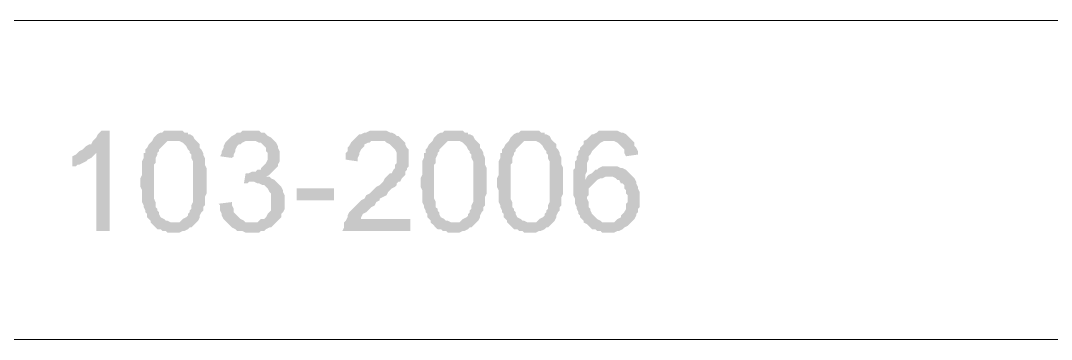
# Model space of a CAD drawing. Header units: millimetres. Extents: x -383313 to -161684, y -117025 to 99224.
# Drawn here: x -369246 to -366677, y -33678 to -32883 of the extents above; entities that cross this region are included whole.
import ezdxf

# ---------------------------------------------------------------- set-up
doc = ezdxf.new("R2010")
doc.units = ezdxf.units.MM
doc.header["$MEASUREMENT"] = 0
doc.layers.add('PDF_Geometry', color=7, linetype='Continuous')
doc.layers.add('PDF_Solid Fills', color=7, linetype='Continuous')

# ---------------------------------------------------------------- blocks, each defined once
blk = doc.blocks.new('A$Cf5759c35')
at = {"layer": 'PDF_Solid Fills'}
for points in [[(-10562.2, -14892.9), (-10583.3, -14892.9), (-10587.6, -14897.1), (-10591.8, -14901.3), (-10596, -14909.8), (-10600.3, -14914), (-10604.5, -14918.3), (-10608.7, -14926.7), (-10613, -14926.7), (-10621.4, -14931), (-10625.7, -14935.2), (-10629.9, -14939.4), (-10638.4, -14943.7), (-10596, -14947.9), (-10596, -15142.6), (-10562.2, -15142.6)], [(-10401.3, -14892.9), (-10401.3, -14892.9), (-10426.7, -14892.9), (-10430.9, -14897.1), (-10435.2, -14897.1), (-10443.6, -14901.3), (-10447.9, -14905.6), (-10447.9, -14905.6), (-10452.1, -14909.8), (-10456.3, -14918.3), (-10401.3, -14918.3), (-10401.3, -14918.3), (-10392.8, -14918.3), (-10388.6, -14918.3), (-10380.1, -14922.5), (-10375.9, -14926.7), (-10371.7, -14931), (-10367.4, -14939.4), (-10367.4, -14939.4), (-10363.2, -14943.7), (-10363.2, -14947.9), (-10359, -14952.1), (-10359, -14956.4), (-10359, -14960.6), (-10354.7, -14969.1), (-10354.7, -14977.5), (-10354.7, -14981.8), (-10354.7, -14990.2), (-10354.7, -14998.7), (-10354.7, -15011.4), (-10354.7, -15019.9), (-10354.7, -15019.9), (-10354.7, -15032.6), (-10354.7, -15041), (-10354.7, -15049.5), (-10354.7, -15058), (-10354.7, -15062.2), (-10354.7, -15070.7), (-10359, -15079.1), (-10359, -15083.4), (-10359, -15087.6), (-10363.2, -15091.8), (-10363.2, -15096.1), (-10367.4, -15100.3), (-10367.4, -15104.5), (-10371.7, -15108.8), (-10380.1, -15113), (-10384.4, -15117.2), (-10388.6, -15121.5), (-10397.1, -15121.5), (-10401.3, -15121.5), (-10456.3, -15125.7), (-10452.1, -15129.9), (-10447.9, -15134.2), (-10443.6, -15138.4), (-10435.2, -15138.4), (-10430.9, -15142.6), (-10422.5, -15142.6), (-10418.2, -15146.9), (-10409.8, -15146.9), (-10401.3, -15146.9), (-10401.3, -15146.9), (-10392.8, -15146.9), (-10388.6, -15146.9), (-10380.1, -15142.6), (-10375.9, -15142.6), (-10367.4, -15138.4), (-10363.2, -15134.2), (-10359, -15134.2), (-10354.7, -15129.9), (-10350.5, -15125.7), (-10346.3, -15121.5), (-10342, -15117.2), (-10337.8, -15108.8), (-10337.8, -15104.5), (-10333.6, -15096.1), (-10329.3, -15091.8), (-10329.3, -15087.6), (-10329.3, -15083.4), (-10325.1, -15079.1), (-10325.1, -15070.7), (-10325.1, -15066.4), (-10325.1, -15058), (-10320.9, -15049.5), (-10320.9, -15045.3), (-10320.9, -15036.8), (-10320.9, -15028.3), (-10320.9, -15019.9), (-10320.9, -15015.6), (-10320.9, -15007.2), (-10320.9, -14998.7), (-10320.9, -14990.2), (-10320.9, -14986), (-10325.1, -14977.5), (-10325.1, -14973.3), (-10325.1, -14964.8), (-10325.1, -14960.6), (-10329.3, -14952.1), (-10329.3, -14947.9), (-10333.6, -14939.4), (-10337.8, -14935.2), (-10337.8, -14926.7), (-10342, -14922.5), (-10342, -14922.5), (-10346.3, -14918.3), (-10350.5, -14914), (-10354.7, -14905.6), (-10363.2, -14901.3), (-10367.4, -14901.3), (-10367.4, -14897.1), (-10375.9, -14897.1), (-10380.1, -14892.9), (-10388.6, -14892.9), (-10397.1, -14892.9)], [(-10210.8, -14892.9), (-10232, -14892.9), (-10236.2, -14897.1), (-10244.7, -14897.1), (-10248.9, -14901.3), (-10257.4, -14905.6), (-10261.6, -14909.8), (-10261.6, -14909.8), (-10265.8, -14914), (-10210.8, -14918.3), (-10206.6, -14918.3), (-10198.1, -14918.3), (-10189.6, -14922.5), (-10185.4, -14922.5), (-10181.2, -14926.7), (-10176.9, -14931), (-10172.7, -14935.2), (-10172.7, -14943.7), (-10168.5, -14947.9), (-10168.5, -14956.4), (-10168.5, -14960.6), (-10168.5, -14964.8), (-10172.7, -14973.3), (-10176.9, -14977.5), (-10181.2, -14981.8), (-10185.4, -14986), (-10185.4, -14990.2), (-10193.9, -14990.2), (-10198.1, -14994.5), (-10206.6, -14994.5), (-10215, -14998.7), (-10219.3, -14998.7), (-10160, -14998.7), (-10155.8, -14994.5), (-10151.5, -14990.2), (-10147.3, -14986), (-10143.1, -14981.8), (-10143.1, -14977.5), (-10138.8, -14969.1), (-10138.8, -14964.8), (-10138.8, -14956.4), (-10138.8, -14952.1), (-10138.8, -14943.7), (-10143.1, -14935.2), (-10143.1, -14931), (-10147.3, -14922.5), (-10147.3, -14922.5), (-10151.5, -14918.3), (-10155.8, -14914), (-10160, -14909.8), (-10168.5, -14905.6), (-10172.7, -14901.3), (-10176.9, -14897.1), (-10185.4, -14897.1), (-10189.6, -14892.9), (-10198.1, -14892.9), (-10202.3, -14892.9)], [(-9893.3, -14892.9), (-9914.5, -14892.9), (-9922.9, -14897.1), (-9927.2, -14897.1), (-9935.6, -14901.3), (-9939.9, -14901.3), (-9944.1, -14905.6), (-9948.3, -14909.8), (-9952.6, -14914), (-9956.8, -14918.3), (-9961, -14922.5), (-9965.3, -14931), (-9969.5, -14935.2), (-9969.5, -14943.7), (-9973.7, -14947.9), (-9973.7, -14956.4), (-9973.7, -14964.8), (-9944.1, -14969.1), (-9944.1, -14960.6), (-9939.9, -14952.1), (-9939.9, -14947.9), (-9935.6, -14939.4), (-9931.4, -14935.2), (-9927.2, -14931), (-9927.2, -14926.7), (-9918.7, -14922.5), (-9914.5, -14922.5), (-9910.2, -14918.3), (-9901.8, -14918.3), (-9893.3, -14918.3), (-9829.8, -14918.3), (-9838.3, -14909.8), (-9838.3, -14909.8), (-9842.5, -14905.6), (-9846.7, -14905.6), (-9851, -14901.3), (-9859.4, -14897.1), (-9863.7, -14897.1), (-9872.1, -14892.9), (-9876.4, -14892.9), (-9884.8, -14892.9)], [(-9702.8, -14892.9), (-9702.8, -14892.9), (-9728.2, -14892.9), (-9732.4, -14897.1), (-9736.7, -14897.1), (-9745.1, -14901.3), (-9749.4, -14905.6), (-9749.4, -14905.6), (-9753.6, -14909.8), (-9757.8, -14918.3), (-9702.8, -14918.3), (-9702.8, -14918.3), (-9694.3, -14918.3), (-9690.1, -14918.3), (-9681.6, -14922.5), (-9677.4, -14926.7), (-9673.2, -14931), (-9668.9, -14939.4), (-9668.9, -14939.4), (-9664.7, -14943.7), (-9664.7, -14947.9), (-9660.5, -14952.1), (-9660.5, -14956.4), (-9660.5, -14960.6), (-9656.2, -14969.1), (-9656.2, -14977.5), (-9656.2, -14981.8), (-9656.2, -14990.2), (-9656.2, -14998.7), (-9656.2, -15011.4), (-9656.2, -15019.9), (-9656.2, -15019.9), (-9656.2, -15032.6), (-9656.2, -15041), (-9656.2, -15049.5), (-9656.2, -15058), (-9656.2, -15062.2), (-9656.2, -15070.7), (-9660.5, -15079.1), (-9660.5, -15083.4), (-9660.5, -15087.6), (-9664.7, -15091.8), (-9664.7, -15096.1), (-9668.9, -15100.3), (-9668.9, -15104.5), (-9673.2, -15108.8), (-9681.6, -15113), (-9685.9, -15117.2), (-9690.1, -15121.5), (-9698.6, -15121.5), (-9702.8, -15121.5), (-9757.8, -15125.7), (-9753.6, -15129.9), (-9749.4, -15134.2), (-9745.1, -15138.4), (-9736.7, -15138.4), (-9732.4, -15142.6), (-9724, -15142.6), (-9719.7, -15146.9), (-9711.3, -15146.9), (-9702.8, -15146.9), (-9702.8, -15146.9), (-9694.3, -15146.9), (-9690.1, -15146.9), (-9681.6, -15142.6), (-9677.4, -15142.6), (-9668.9, -15138.4), (-9664.7, -15134.2), (-9660.5, -15134.2), (-9656.2, -15129.9), (-9652, -15125.7), (-9647.8, -15121.5), (-9643.5, -15117.2), (-9639.3, -15108.8), (-9639.3, -15104.5), (-9635.1, -15096.1), (-9630.8, -15091.8), (-9630.8, -15087.6), (-9630.8, -15083.4), (-9626.6, -15079.1), (-9626.6, -15070.7), (-9626.6, -15066.4), (-9626.6, -15058), (-9622.4, -15049.5), (-9622.4, -15045.3), (-9622.4, -15036.8), (-9622.4, -15028.3), (-9622.4, -15019.9), (-9622.4, -15015.6), (-9622.4, -15007.2), (-9622.4, -14998.7), (-9622.4, -14990.2), (-9622.4, -14986), (-9626.6, -14977.5), (-9626.6, -14973.3), (-9626.6, -14964.8), (-9626.6, -14960.6), (-9630.8, -14952.1), (-9630.8, -14947.9), (-9635.1, -14939.4), (-9639.3, -14935.2), (-9639.3, -14926.7), (-9643.5, -14922.5), (-9643.5, -14922.5), (-9647.8, -14918.3), (-9652, -14914), (-9656.2, -14905.6), (-9664.7, -14901.3), (-9668.9, -14901.3), (-9668.9, -14897.1), (-9677.4, -14897.1), (-9681.6, -14892.9), (-9690.1, -14892.9), (-9698.6, -14892.9)], [(-9512.3, -14892.9), (-9512.3, -14892.9), (-9537.7, -14892.9), (-9541.9, -14897.1), (-9546.2, -14897.1), (-9554.6, -14901.3), (-9558.9, -14905.6), (-9558.9, -14905.6), (-9563.1, -14909.8), (-9567.3, -14918.3), (-9512.3, -14918.3), (-9512.3, -14918.3), (-9503.8, -14918.3), (-9499.6, -14918.3), (-9491.1, -14922.5), (-9486.9, -14926.7), (-9482.7, -14931), (-9478.4, -14939.4), (-9478.4, -14939.4), (-9474.2, -14943.7), (-9474.2, -14947.9), (-9470, -14952.1), (-9470, -14956.4), (-9470, -14960.6), (-9465.7, -14969.1), (-9465.7, -14977.5), (-9465.7, -14981.8), (-9465.7, -14990.2), (-9465.7, -14998.7), (-9465.7, -15011.4), (-9465.7, -15019.9), (-9465.7, -15019.9), (-9465.7, -15032.6), (-9465.7, -15041), (-9465.7, -15049.5), (-9465.7, -15058), (-9465.7, -15062.2), (-9465.7, -15070.7), (-9470, -15079.1), (-9470, -15083.4), (-9470, -15087.6), (-9474.2, -15091.8), (-9474.2, -15096.1), (-9478.4, -15100.3), (-9478.4, -15104.5), (-9482.7, -15108.8), (-9491.1, -15113), (-9495.4, -15117.2), (-9499.6, -15121.5), (-9508.1, -15121.5), (-9512.3, -15121.5), (-9567.3, -15125.7), (-9563.1, -15129.9), (-9558.9, -15134.2), (-9554.6, -15138.4), (-9546.2, -15138.4), (-9541.9, -15142.6), (-9533.5, -15142.6), (-9529.2, -15146.9), (-9520.8, -15146.9), (-9512.3, -15146.9), (-9512.3, -15146.9), (-9503.8, -15146.9), (-9499.6, -15146.9), (-9491.1, -15142.6), (-9486.9, -15142.6), (-9478.4, -15138.4), (-9474.2, -15134.2), (-9470, -15134.2), (-9465.7, -15129.9), (-9461.5, -15125.7), (-9457.3, -15121.5), (-9453, -15117.2), (-9448.8, -15108.8), (-9448.8, -15104.5), (-9444.6, -15096.1), (-9440.3, -15091.8), (-9440.3, -15087.6), (-9440.3, -15083.4), (-9436.1, -15079.1), (-9436.1, -15070.7), (-9436.1, -15066.4), (-9436.1, -15058), (-9431.9, -15049.5), (-9431.9, -15045.3), (-9431.9, -15036.8), (-9431.9, -15028.3), (-9431.9, -15019.9), (-9431.9, -15015.6), (-9431.9, -15007.2), (-9431.9, -14998.7), (-9431.9, -14990.2), (-9431.9, -14986), (-9436.1, -14977.5), (-9436.1, -14973.3), (-9436.1, -14964.8), (-9436.1, -14960.6), (-9440.3, -14952.1), (-9440.3, -14947.9), (-9444.6, -14939.4), (-9448.8, -14935.2), (-9448.8, -14926.7), (-9453, -14922.5), (-9453, -14922.5), (-9457.3, -14918.3), (-9461.5, -14914), (-9465.7, -14905.6), (-9474.2, -14901.3), (-9478.4, -14901.3), (-9478.4, -14897.1), (-9486.9, -14897.1), (-9491.1, -14892.9), (-9499.6, -14892.9), (-9508.1, -14892.9)], [(-9317.6, -14892.9), (-9343, -14892.9), (-9347.2, -14897.1), (-9355.7, -14901.3), (-9359.9, -14901.3), (-9364.1, -14905.6), (-9368.4, -14909.8), (-9372.6, -14914), (-9317.6, -14918.3), (-9317.6, -14918.3), (-9309.1, -14918.3), (-9304.9, -14918.3), (-9296.4, -14922.5), (-9292.2, -14926.7), (-9287.9, -14931), (-9287.9, -14931), (-9283.7, -14935.2), (-9279.5, -14939.4), (-9279.5, -14947.9), (-9275.2, -14956.4), (-9245.6, -14952.1), (-9245.6, -14947.9), (-9245.6, -14943.7), (-9249.8, -14935.2), (-9254.1, -14931), (-9254.1, -14922.5), (-9258.3, -14918.3), (-9262.5, -14914), (-9266.8, -14909.8), (-9271, -14905.6), (-9275.2, -14901.3), (-9283.7, -14897.1), (-9287.9, -14897.1), (-9296.4, -14892.9), (-9300.6, -14892.9), (-9309.1, -14892.9)], [(-10456.3, -14918.3), (-10460.6, -14922.5), (-10464.8, -14926.7), (-10469, -14935.2), (-10473.3, -14939.4), (-10473.3, -14947.9), (-10477.5, -14947.9), (-10477.5, -14956.4), (-10477.5, -14960.6), (-10481.7, -14969.1), (-10481.7, -14973.3), (-10481.7, -14981.8), (-10481.7, -14986), (-10481.7, -14994.5), (-10481.7, -15002.9), (-10486, -15011.4), (-10486, -15019.9), (-10486, -15024.1), (-10486, -15032.6), (-10481.7, -15041), (-10481.7, -15049.5), (-10481.7, -15058), (-10481.7, -15066.4), (-10481.7, -15070.7), (-10477.5, -15079.1), (-10477.5, -15083.4), (-10473.3, -15091.8), (-10473.3, -15096.1), (-10469, -15100.3), (-10469, -15108.8), (-10464.8, -15113), (-10460.6, -15117.2), (-10460.6, -15121.5), (-10456.3, -15125.7), (-10401.3, -15121.5), (-10405.5, -15121.5), (-10409.8, -15121.5), (-10418.2, -15117.2), (-10422.5, -15117.2), (-10426.7, -15113), (-10435.2, -15108.8), (-10439.4, -15100.3), (-10439.4, -15100.3), (-10439.4, -15096.1), (-10443.6, -15091.8), (-10443.6, -15087.6), (-10447.9, -15083.4), (-10447.9, -15074.9), (-10447.9, -15070.7), (-10452.1, -15062.2), (-10452.1, -15053.7), (-10452.1, -15045.3), (-10452.1, -15036.8), (-10452.1, -15028.3), (-10452.1, -15019.9), (-10452.1, -15011.4), (-10452.1, -15002.9), (-10452.1, -14994.5), (-10452.1, -14986), (-10452.1, -14977.5), (-10447.9, -14973.3), (-10447.9, -14964.8), (-10447.9, -14960.6), (-10443.6, -14952.1), (-10443.6, -14947.9), (-10439.4, -14943.7), (-10439.4, -14939.4), (-10435.2, -14935.2), (-10430.9, -14931), (-10426.7, -14926.7), (-10422.5, -14922.5), (-10418.2, -14918.3), (-10409.8, -14918.3), (-10401.3, -14918.3)], [(-10265.8, -14914), (-10270.1, -14918.3), (-10274.3, -14922.5), (-10278.5, -14931), (-10278.5, -14935.2), (-10282.8, -14943.7), (-10282.8, -14947.9), (-10287, -14956.4), (-10257.4, -14960.6), (-10253.1, -14956.4), (-10253.1, -14952.1), (-10248.9, -14943.7), (-10248.9, -14939.4), (-10244.7, -14931), (-10240.4, -14926.7), (-10236.2, -14926.7), (-10232, -14922.5), (-10223.5, -14918.3), (-10219.3, -14918.3), (-10210.8, -14918.3)], [(-9829.8, -14918.3), (-9893.3, -14918.3), (-9876.4, -14918.3), (-9872.1, -14922.5), (-9863.7, -14926.7), (-9859.4, -14931), (-9859.4, -14931), (-9855.2, -14935.2), (-9851, -14939.4), (-9846.7, -14947.9), (-9846.7, -14952.1), (-9846.7, -14960.6), (-9846.7, -14964.8), (-9846.7, -14973.3), (-9851, -14977.5), (-9851, -14986), (-9855.2, -14990.2), (-9859.4, -14998.7), (-9863.7, -14998.7), (-9867.9, -15002.9), (-9872.1, -15007.2), (-9876.4, -15011.4), (-9880.6, -15019.9), (-9884.8, -15024.1), (-9889.1, -15028.3), (-9897.5, -15032.6), (-9901.8, -15036.8), (-9910.2, -15045.3), (-9914.5, -15049.5), (-9922.9, -15053.7), (-9927.2, -15062.2), (-9935.6, -15066.4), (-9939.9, -15070.7), (-9944.1, -15074.9), (-9948.3, -15079.1), (-9952.6, -15083.4), (-9956.8, -15087.6), (-9961, -15091.8), (-9965.3, -15096.1), (-9969.5, -15104.5), (-9969.5, -15108.8), (-9973.7, -15117.2), (-9978, -15121.5), (-9978, -15121.5), (-9978, -15129.9), (-9978, -15134.2), (-9982.2, -15142.6), (-9812.9, -15142.6), (-9812.9, -15113), (-9935.6, -15113), (-9935.6, -15113), (-9935.6, -15108.8), (-9931.4, -15100.3), (-9922.9, -15096.1), (-9922.9, -15096.1), (-9918.7, -15091.8), (-9914.5, -15087.6), (-9910.2, -15083.4), (-9901.8, -15079.1), (-9897.5, -15070.7), (-9889.1, -15066.4), (-9889.1, -15062.2), (-9880.6, -15058), (-9872.1, -15053.7), (-9867.9, -15045.3), (-9863.7, -15041), (-9859.4, -15036.8), (-9851, -15032.6), (-9846.7, -15028.3), (-9846.7, -15024.1), (-9842.5, -15019.9), (-9838.3, -15019.9), (-9834, -15011.4), (-9829.8, -15007.2), (-9825.6, -15002.9), (-9825.6, -14994.5), (-9821.3, -14990.2), (-9821.3, -14986), (-9817.1, -14981.8), (-9817.1, -14973.3), (-9817.1, -14969.1), (-9817.1, -14960.6), (-9817.1, -14960.6), (-9817.1, -14952.1), (-9817.1, -14947.9), (-9817.1, -14939.4), (-9821.3, -14935.2), (-9825.6, -14926.7), (-9825.6, -14922.5)], [(-9757.8, -14918.3), (-9762.1, -14922.5), (-9766.3, -14926.7), (-9770.5, -14935.2), (-9774.8, -14939.4), (-9774.8, -14947.9), (-9779, -14947.9), (-9779, -14956.4), (-9779, -14960.6), (-9783.2, -14969.1), (-9783.2, -14973.3), (-9783.2, -14981.8), (-9783.2, -14986), (-9783.2, -14994.5), (-9783.2, -15002.9), (-9787.5, -15011.4), (-9787.5, -15019.9), (-9787.5, -15024.1), (-9787.5, -15032.6), (-9783.2, -15041), (-9783.2, -15049.5), (-9783.2, -15058), (-9783.2, -15066.4), (-9783.2, -15070.7), (-9779, -15079.1), (-9779, -15083.4), (-9774.8, -15091.8), (-9774.8, -15096.1), (-9770.5, -15100.3), (-9770.5, -15108.8), (-9766.3, -15113), (-9762.1, -15117.2), (-9762.1, -15121.5), (-9757.8, -15125.7), (-9702.8, -15121.5), (-9707, -15121.5), (-9711.3, -15121.5), (-9719.7, -15117.2), (-9724, -15117.2), (-9728.2, -15113), (-9736.7, -15108.8), (-9740.9, -15100.3), (-9740.9, -15100.3), (-9740.9, -15096.1), (-9745.1, -15091.8), (-9745.1, -15087.6), (-9749.4, -15083.4), (-9749.4, -15074.9), (-9749.4, -15070.7), (-9753.6, -15062.2), (-9753.6, -15053.7), (-9753.6, -15045.3), (-9753.6, -15036.8), (-9753.6, -15028.3), (-9753.6, -15019.9), (-9753.6, -15011.4), (-9753.6, -15002.9), (-9753.6, -14994.5), (-9753.6, -14986), (-9753.6, -14977.5), (-9749.4, -14973.3), (-9749.4, -14964.8), (-9749.4, -14960.6), (-9745.1, -14952.1), (-9745.1, -14947.9), (-9740.9, -14943.7), (-9740.9, -14939.4), (-9736.7, -14935.2), (-9732.4, -14931), (-9728.2, -14926.7), (-9724, -14922.5), (-9719.7, -14918.3), (-9711.3, -14918.3), (-9702.8, -14918.3)], [(-9567.3, -14918.3), (-9571.6, -14922.5), (-9575.8, -14926.7), (-9580, -14935.2), (-9584.3, -14939.4), (-9584.3, -14947.9), (-9588.5, -14947.9), (-9588.5, -14956.4), (-9588.5, -14960.6), (-9592.7, -14969.1), (-9592.7, -14973.3), (-9592.7, -14981.8), (-9592.7, -14986), (-9592.7, -14994.5), (-9592.7, -15002.9), (-9597, -15011.4), (-9597, -15019.9), (-9597, -15024.1), (-9597, -15032.6), (-9592.7, -15041), (-9592.7, -15049.5), (-9592.7, -15058), (-9592.7, -15066.4), (-9592.7, -15070.7), (-9588.5, -15079.1), (-9588.5, -15083.4), (-9584.3, -15091.8), (-9584.3, -15096.1), (-9580, -15100.3), (-9580, -15108.8), (-9575.8, -15113), (-9571.6, -15117.2), (-9571.6, -15121.5), (-9567.3, -15125.7), (-9512.3, -15121.5), (-9516.5, -15121.5), (-9520.8, -15121.5), (-9529.2, -15117.2), (-9533.5, -15117.2), (-9537.7, -15113), (-9546.2, -15108.8), (-9550.4, -15100.3), (-9550.4, -15100.3), (-9550.4, -15096.1), (-9554.6, -15091.8), (-9554.6, -15087.6), (-9558.9, -15083.4), (-9558.9, -15074.9), (-9558.9, -15070.7), (-9563.1, -15062.2), (-9563.1, -15053.7), (-9563.1, -15045.3), (-9563.1, -15036.8), (-9563.1, -15028.3), (-9563.1, -15019.9), (-9563.1, -15011.4), (-9563.1, -15002.9), (-9563.1, -14994.5), (-9563.1, -14986), (-9563.1, -14977.5), (-9558.9, -14973.3), (-9558.9, -14964.8), (-9558.9, -14960.6), (-9554.6, -14952.1), (-9554.6, -14947.9), (-9550.4, -14943.7), (-9550.4, -14939.4), (-9546.2, -14935.2), (-9541.9, -14931), (-9537.7, -14926.7), (-9533.5, -14922.5), (-9529.2, -14918.3), (-9520.8, -14918.3), (-9512.3, -14918.3)], [(-9372.6, -14914), (-9381.1, -14918.3), (-9381.1, -14926.7), (-9385.3, -14931), (-9389.5, -14935.2), (-9389.5, -14939.4), (-9393.8, -14943.7), (-9393.8, -14952.1), (-9398, -14956.4), (-9398, -14964.8), (-9402.2, -14969.1), (-9402.2, -14977.5), (-9402.2, -14986), (-9406.5, -14990.2), (-9406.5, -14998.7), (-9406.5, -15007.2), (-9406.5, -15015.6), (-9406.5, -15024.1), (-9406.5, -15028.3), (-9406.5, -15036.8), (-9406.5, -15045.3), (-9406.5, -15053.7), (-9402.2, -15062.2), (-9402.2, -15070.7), (-9402.2, -15074.9), (-9398, -15083.4), (-9398, -15087.6), (-9393.8, -15096.1), (-9393.8, -15100.3), (-9389.5, -15104.5), (-9389.5, -15108.8), (-9385.3, -15113), (-9381.1, -15117.2), (-9381.1, -15121.5), (-9372.6, -15125.7), (-9368.4, -15129.9), (-9364.1, -15134.2), (-9359.9, -15138.4), (-9351.4, -15138.4), (-9347.2, -15142.6), (-9338.7, -15142.6), (-9334.5, -15146.9), (-9326, -15146.9), (-9317.6, -15146.9), (-9317.6, -15146.9), (-9313.3, -15146.9), (-9304.9, -15146.9), (-9296.4, -15142.6), (-9292.2, -15142.6), (-9283.7, -15138.4), (-9279.5, -15134.2), (-9279.5, -15134.2), (-9271, -15129.9), (-9266.8, -15125.7), (-9262.5, -15121.5), (-9321.8, -15121.5), (-9326, -15121.5), (-9334.5, -15121.5), (-9338.7, -15117.2), (-9347.2, -15113), (-9347.2, -15113), (-9351.4, -15108.8), (-9355.7, -15104.5), (-9359.9, -15100.3), (-9364.1, -15091.8), (-9364.1, -15087.6), (-9368.4, -15083.4), (-9368.4, -15074.9), (-9368.4, -15070.7), (-9372.6, -15062.2), (-9372.6, -15058), (-9368.4, -15053.7), (-9368.4, -15045.3), (-9368.4, -15036.8), (-9364.1, -15032.6), (-9359.9, -15028.3), (-9355.7, -15024.1), (-9351.4, -15019.9), (-9347.2, -15015.6), (-9376.8, -15015.6), (-9376.8, -15011.4), (-9376.8, -15002.9), (-9372.6, -14994.5), (-9372.6, -14986), (-9372.6, -14977.5), (-9372.6, -14973.3), (-9368.4, -14964.8), (-9368.4, -14960.6), (-9368.4, -14956.4), (-9364.1, -14952.1), (-9359.9, -14943.7), (-9355.7, -14939.4), (-9351.4, -14935.2), (-9347.2, -14931), (-9343, -14926.7), (-9338.7, -14922.5), (-9330.3, -14918.3), (-9326, -14918.3), (-9317.6, -14918.3)], [(-10638.4, -14943.7), (-10642.6, -14947.9), (-10646.8, -14952.1), (-10655.3, -14956.4), (-10655.3, -14986), (-10655.3, -14981.8), (-10646.8, -14981.8), (-10642.6, -14977.5), (-10638.4, -14977.5), (-10629.9, -14973.3), (-10621.4, -14969.1), (-10621.4, -14969.1), (-10617.2, -14964.8), (-10608.7, -14960.6), (-10604.5, -14956.4), (-10600.3, -14952.1), (-10596, -14947.9)], [(-10223.5, -14998.7), (-10227.7, -15024.1), (-10227.7, -15024.1), (-10219.3, -15024.1), (-10215, -15019.9), (-10206.6, -15019.9), (-10147.3, -15019.9), (-10151.5, -15015.6), (-10160, -15011.4), (-10164.2, -15007.2), (-10172.7, -15007.2), (-10164.2, -15002.9), (-10160, -14998.7), (-10219.3, -14998.7)], [(-9313.3, -14981.8), (-9313.3, -14981.8), (-9334.5, -14981.8), (-9343, -14986), (-9347.2, -14990.2), (-9351.4, -14990.2), (-9355.7, -14994.5), (-9359.9, -14998.7), (-9368.4, -15002.9), (-9372.6, -15007.2), (-9376.8, -15015.6), (-9347.2, -15015.6), (-9338.7, -15011.4), (-9334.5, -15011.4), (-9326, -15007.2), (-9321.8, -15007.2), (-9262.5, -15002.9), (-9266.8, -14998.7), (-9271, -14994.5), (-9275.2, -14990.2), (-9283.7, -14986), (-9287.9, -14986), (-9296.4, -14981.8), (-9300.6, -14981.8), (-9309.1, -14981.8)], [(-9262.5, -15002.9), (-9321.8, -15007.2), (-9309.1, -15007.2), (-9300.6, -15011.4), (-9296.4, -15015.6), (-9292.2, -15015.6), (-9287.9, -15024.1), (-9283.7, -15024.1), (-9279.5, -15028.3), (-9279.5, -15036.8), (-9275.2, -15041), (-9275.2, -15049.5), (-9271, -15053.7), (-9271, -15062.2), (-9271, -15070.7), (-9275.2, -15074.9), (-9275.2, -15083.4), (-9275.2, -15087.6), (-9279.5, -15096.1), (-9283.7, -15100.3), (-9287.9, -15104.5), (-9287.9, -15108.8), (-9296.4, -15113), (-9300.6, -15117.2), (-9304.9, -15121.5), (-9313.3, -15121.5), (-9321.8, -15121.5), (-9262.5, -15121.5), (-9258.3, -15117.2), (-9254.1, -15113), (-9249.8, -15104.5), (-9249.8, -15100.3), (-9245.6, -15096.1), (-9245.6, -15087.6), (-9241.4, -15083.4), (-9241.4, -15074.9), (-9241.4, -15070.7), (-9241.4, -15062.2), (-9241.4, -15058), (-9241.4, -15049.5), (-9241.4, -15045.3), (-9245.6, -15036.8), (-9245.6, -15032.6), (-9249.8, -15024.1), (-9249.8, -15019.9), (-9254.1, -15011.4), (-9258.3, -15007.2)], [(-10147.3, -15019.9), (-10206.6, -15019.9), (-10202.3, -15019.9), (-10193.9, -15024.1), (-10189.6, -15024.1), (-10181.2, -15028.3), (-10176.9, -15028.3), (-10172.7, -15032.6), (-10168.5, -15036.8), (-10164.2, -15045.3), (-10160, -15049.5), (-10160, -15053.7), (-10160, -15062.2), (-10160, -15070.7), (-10160, -15070.7), (-10160, -15074.9), (-10160, -15083.4), (-10160, -15091.8), (-10164.2, -15096.1), (-10168.5, -15100.3), (-10172.7, -15108.8), (-10176.9, -15113), (-10185.4, -15113), (-10189.6, -15117.2), (-10193.9, -15121.5), (-10202.3, -15121.5), (-10210.8, -15121.5), (-10270.1, -15121.5), (-10265.8, -15125.7), (-10261.6, -15129.9), (-10257.4, -15134.2), (-10248.9, -15138.4), (-10244.7, -15142.6), (-10236.2, -15142.6), (-10232, -15142.6), (-10223.5, -15146.9), (-10219.3, -15146.9), (-10210.8, -15146.9), (-10206.6, -15146.9), (-10198.1, -15146.9), (-10189.6, -15146.9), (-10185.4, -15142.6), (-10176.9, -15142.6), (-10172.7, -15138.4), (-10164.2, -15134.2), (-10160, -15134.2), (-10155.8, -15129.9), (-10151.5, -15125.7), (-10147.3, -15121.5), (-10143.1, -15117.2), (-10138.8, -15113), (-10134.6, -15108.8), (-10134.6, -15100.3), (-10130.4, -15096.1), (-10126.1, -15087.6), (-10126.1, -15083.4), (-10126.1, -15074.9), (-10126.1, -15070.7), (-10126.1, -15066.4), (-10126.1, -15058), (-10126.1, -15053.7), (-10130.4, -15045.3), (-10130.4, -15041), (-10134.6, -15032.6), (-10138.8, -15028.3), (-10138.8, -15028.3), (-10143.1, -15024.1)], [(-10257.4, -15070.7), (-10291.2, -15074.9), (-10287, -15079.1), (-10287, -15091.8), (-10282.8, -15100.3), (-10282.8, -15104.5), (-10278.5, -15113), (-10274.3, -15117.2), (-10270.1, -15121.5), (-10210.8, -15121.5), (-10215, -15121.5), (-10223.5, -15121.5), (-10227.7, -15117.2), (-10236.2, -15113), (-10240.4, -15108.8), (-10240.4, -15108.8), (-10244.7, -15104.5), (-10248.9, -15100.3), (-10253.1, -15096.1), (-10253.1, -15087.6), (-10257.4, -15079.1)]]:
    blk.add_hatch(color=8, dxfattribs=at).paths.add_polyline_path(points)
at = {"layer": 'PDF_Geometry', "color": 8, "lineweight": 13}
for points in [[(-13500.1, -14617.7), (4999.4, -14617.7)], [(-13500.1, -15413.6), (4999.4, -15413.6)]]:
    blk.add_lwpolyline(points, dxfattribs=at)
at = {"layer": 'PDF_Solid Fills', "color": 8, "lineweight": 13}
blk.add_solid([(-10096.5, -15066.4), (-10096.5, -15036.8), (-10003.4, -15066.4), (-10003.4, -15036.8)], dxfattribs=at)

msp = doc.modelspace()

# ---------------------------------------------------------------- block references
at = {"ltscale": 100}
msp.add_blockref('A$Cf5759c35', (-358461.97282, -18264.93104), dxfattribs=at)

doc.saveas('drawing.dxf')
